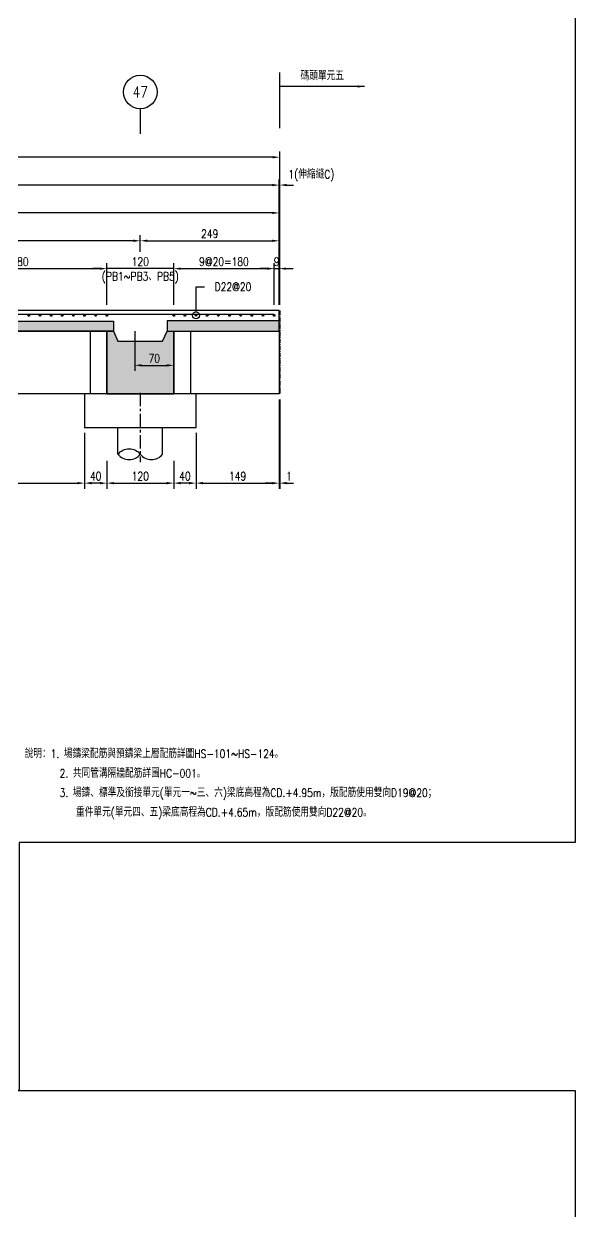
# Model space of a CAD drawing. Extents: x -791 to 13121, y -31587 to 2944.
# Drawn here: x 2956 to 3945, y -25079 to -22948 of the extents above; entities that cross this region are included whole.
import ezdxf
from ezdxf import colors
from ezdxf.entities.mleader import LeaderData, LeaderLine
from ezdxf.enums import TextEntityAlignment as Align
from ezdxf.math import Vec2, Vec3

# ---------------------------------------------------------------- set-up
doc = ezdxf.new("R2010")
doc.units = 0
doc.header["$LTSCALE"] = 0.05
doc.linetypes.add('CENTER', pattern=[50.8, 31.75, -6.35, 6.35, -6.35])
doc.layers.get('0').update_dxf_attribs({"linetype": 'CONTINUOUS'})
doc.layers.get('Defpoints').update_dxf_attribs({"linetype": 'CONTINUOUS'})
for name, color, linetype in [('HB_0', 7, 'CONTINUOUS'), ('HB_DIM', 1, 'CONTINUOUS'), ('HB_ReBar', 3, 'CONTINUOUS'), ('HB_SYMBOLS', 7, 'CONTINUOUS'), ('底圖', 7, 'CONTINUOUS'), ('預鑄梁', 4, 'CONTINUOUS'), ('預鑄版_HATCH', 253, 'CONTINUOUS')]:
    doc.layers.add(name, color=color, linetype=linetype)
doc.styles.get("Standard").update_dxf_attribs({"font": 'ROMANS.shx', "width": 0.8, "bigfont": 'lchinap.shx'})
doc.dimstyles.new('50cm', dxfattribs={"dimscale": 5, "dimtxt": 3, "dimasz": 2.5, "dimexe": 2, "dimexo": 2, "dimgap": 1, "dimtad": 1, "dimdsep": 46, "dimtxsty": 'Standard', "dimcen": 0, "dimclrt": 2, "dimadec": 0, "dimazin": 0, "dimtfac": 1, "dimtix": 1, "dimtmove": 2, "dimatfit": 3, "dimfxl": 0, "dimtolj": 1, "dimtzin": 0, "dimarcsym": 0})

# ---------------------------------------------------------------- blocks, each defined once
blk = doc.blocks.new('說明')
at = {"layer": 'HB_0', "color": 2, "width": 0.8}
for s, p in [('說明：1. 場鑄梁配筋與預鑄梁上層配筋詳圖HS-101~HS-124。', (-838, 159.1)), ('2. 共同管溝隔牆配筋詳圖HC-001。', (-775.1, 124.1))]:
    blk.add_text(s, height=15, dxfattribs=at).set_placement(p, align=Align.MIDDLE_LEFT)
at = {"layer": 'HB_0', "color": 2, "linetype": 'Continuous', "width": 0.8}
for s, p in [('3. 場鑄、標準及銜接單元(單元一~三、六)梁底高程為CD.+4.95m，版配筋使用雙向D19@20；', (-775.1, 89.1)), ('重件單元(單元四、五)梁底高程為CD.+4.65m，版配筋使用雙向D22@20。', (-745.8, 54.1))]:
    blk.add_text(s, height=15, dxfattribs=at).set_placement(p, align=Align.MIDDLE_LEFT)
blk = doc.blocks.new('gr_t')
at = {"layer": 'HB_SYMBOLS', "color": 4, "linetype": 'Continuous'}
blk.add_line((0, -6), (0, -15), dxfattribs=at)
blk.add_circle((0, 0), 6, dxfattribs=at)
at = {"layer": 'HB_SYMBOLS', "color": 4, "linetype": 'Continuous', "width": 0.8}
blk.add_attdef('A', text='', height=4.5, dxfattribs=at).set_placement((0, 0), align=Align.MIDDLE)
blk = doc.blocks.new('*D2261')
at = {"layer": 'Defpoints', "color": 0}
for p in [(1999, 375), (1999, 150), (2000, 150)]:
    blk.add_point(p, dxfattribs=at)
at = {"layer": 'HB_DIM', "color": 0, "lineweight": -2}
for p, q in [((1999, 160), (1999, 385)), ((2000, 160), (2000, 385)), ((1986.5, 375), (1974, 375)), ((2000, 375), (1999, 375)), ((2012.5, 375), (2025, 375))]:
    blk.add_line(p, q, dxfattribs=at)
at = {"layer": 'HB_DIM', "color": 0}
for points in [[(1986.5, 377.1), (1986.5, 372.9), (1999, 375)], [(2012.5, 377.1), (2012.5, 372.9), (2000, 375)]]:
    blk.add_solid(points, dxfattribs=at)
at = {"layer": 'HB_DIM', "color": 2, "insert": (2056.9, 391.9), "char_height": 15, "attachment_point": 5}
blk.add_mtext('\\A1;1(伸縮縫C)', dxfattribs=at)
blk = doc.blocks.new('*D2262')
at = {"layer": 'Defpoints', "color": 0}
for p in [(1690, 225), (1310, 150), (1690, 150)]:
    blk.add_point(p, dxfattribs=at)
at = {"layer": 'HB_DIM', "color": 0, "lineweight": -2}
for p, q in [((1310, 160), (1310, 235)), ((1690, 160), (1690, 235)), ((1322.5, 225), (1677.5, 225))]:
    blk.add_line(p, q, dxfattribs=at)
at = {"layer": 'HB_DIM', "color": 0}
for points in [[(1322.5, 227.1), (1322.5, 222.9), (1310, 225)], [(1677.5, 227.1), (1677.5, 222.9), (1690, 225)]]:
    blk.add_solid(points, dxfattribs=at)
at = {"layer": 'HB_DIM', "color": 2, "insert": (1500, 237.5), "char_height": 15, "attachment_point": 5}
blk.add_mtext('\\A1;19@20=380', dxfattribs=at)
blk = doc.blocks.new('ReBarPoint')
at = {"layer": 'HB_0'}
h = blk.add_hatch(color=0, dxfattribs=at)
h.dxf.hatch_style = 1
edge = h.paths.add_edge_path()
edge.add_arc((0, 0), 1.5, 0, 360)
at = {"layer": 'HB_ReBar', "color": 0}
blk.add_circle((0, 0), 1.5, dxfattribs=at)
blk = doc.blocks.new('預鑄樁帽2x2')
at = {"layer": 'HB_0'}
blk.add_lwpolyline([(-100, 0), (100, 0), (100, 60), (-100, 60)], close=True, dxfattribs=at)
blk = doc.blocks.new('PS57')
at = {"layer": '預鑄版_HATCH', "linetype": 'Continuous'}
h = blk.add_hatch(color=256, dxfattribs=at)
h.dxf.hatch_style = 2
h.paths.add_polyline_path([(0, 18), (404, 18), (404, 0), (0, 0)])
at = {"layer": 'HB_0', "color": 7, "linetype": 'Continuous'}
blk.add_lwpolyline([(0, 18), (404, 18), (404, 0), (0, 0)], close=True, dxfattribs=at)
blk = doc.blocks.new('*D2233')
at = {"layer": 'Defpoints', "color": 0}
for p in [(1990, 225), (1810, 150), (1990, 150)]:
    blk.add_point(p, dxfattribs=at)
at = {"layer": 'HB_DIM', "color": 0, "lineweight": -2}
for p, q in [((1810, 160), (1810, 235)), ((1990, 160), (1990, 235)), ((1822.5, 225), (1977.5, 225))]:
    blk.add_line(p, q, dxfattribs=at)
at = {"layer": 'HB_DIM', "color": 0}
for points in [[(1822.5, 227.1), (1822.5, 222.9), (1810, 225)], [(1977.5, 227.1), (1977.5, 222.9), (1990, 225)]]:
    blk.add_solid(points, dxfattribs=at)
at = {"layer": 'HB_DIM', "color": 2, "insert": (1900, 237.5), "char_height": 15, "attachment_point": 5}
blk.add_mtext('\\A1;9@20=180', dxfattribs=at)
blk = doc.blocks.new('*D2234')
at = {"layer": 'Defpoints', "color": 0}
for p in [(1999, 225), (1990, 150), (1999, 150)]:
    blk.add_point(p, dxfattribs=at)
at = {"layer": 'HB_DIM', "color": 0, "lineweight": -2}
for p, q in [((1990, 160), (1990, 235)), ((1999, 160), (1999, 235)), ((1977.5, 225), (1965, 225)), ((1990, 225), (1999, 225)), ((2011.5, 225), (2024, 225))]:
    blk.add_line(p, q, dxfattribs=at)
at = {"layer": 'HB_DIM', "color": 0}
for points in [[(1977.5, 227.1), (1977.5, 222.9), (1990, 225)], [(2011.5, 227.1), (2011.5, 222.9), (1999, 225)]]:
    blk.add_solid(points, dxfattribs=at)
at = {"layer": 'HB_DIM', "color": 2, "insert": (1994.5, 237.5), "char_height": 15, "attachment_point": 5}
blk.add_mtext('\\A1;9', dxfattribs=at)
blk = doc.blocks.new('*D2235')
at = {"layer": 'Defpoints', "color": 0}
for p in [(1740, 123), (1810, 113), (1810, 51.4)]:
    blk.add_point(p, dxfattribs=at)
at = {"layer": 'HB_DIM', "color": 0, "lineweight": -2}
for p, q in [((1740, 113), (1740, 41.4)), ((1810, 103), (1810, 41.4)), ((1752.5, 51.4), (1797.5, 51.4))]:
    blk.add_line(p, q, dxfattribs=at)
at = {"layer": 'HB_DIM', "color": 0}
for points in [[(1752.5, 53.5), (1752.5, 49.3), (1740, 51.4)], [(1797.5, 53.5), (1797.5, 49.3), (1810, 51.4)]]:
    blk.add_solid(points, dxfattribs=at)
at = {"layer": 'HB_DIM', "color": 2, "insert": (1775, 63.9), "char_height": 15, "attachment_point": 5}
blk.add_mtext('\\A1;70', dxfattribs=at)
blk = doc.blocks.new('*D2238')
at = {"layer": 'Defpoints', "color": 0}
for p in [(1350, -60), (1650, -60), (1650, -160)]:
    blk.add_point(p, dxfattribs=at)
at = {"layer": 'HB_DIM', "color": 0, "lineweight": -2}
for p, q in [((1350, -70), (1350, -170)), ((1650, -70), (1650, -170)), ((1362.5, -160), (1637.5, -160))]:
    blk.add_line(p, q, dxfattribs=at)
at = {"layer": 'HB_DIM', "color": 0}
for points in [[(1362.5, -157.9), (1362.5, -162.1), (1350, -160)], [(1637.5, -157.9), (1637.5, -162.1), (1650, -160)]]:
    blk.add_solid(points, dxfattribs=at)
at = {"layer": 'HB_DIM', "color": 2, "insert": (1500, -147.5), "char_height": 15, "attachment_point": 5}
blk.add_mtext('\\A1;300', dxfattribs=at)
blk = doc.blocks.new('*D2239')
at = {"layer": 'Defpoints', "color": 0}
for p in [(1999, 0), (1850, -60), (1999, -160)]:
    blk.add_point(p, dxfattribs=at)
at = {"layer": 'HB_DIM', "color": 0, "lineweight": -2}
for p, q in [((1999, -10), (1999, -170)), ((1850, -70), (1850, -170)), ((1862.5, -160), (1986.5, -160))]:
    blk.add_line(p, q, dxfattribs=at)
at = {"layer": 'HB_DIM', "color": 0}
for points in [[(1862.5, -157.9), (1862.5, -162.1), (1850, -160)], [(1986.5, -157.9), (1986.5, -162.1), (1999, -160)]]:
    blk.add_solid(points, dxfattribs=at)
at = {"layer": 'HB_DIM', "color": 2, "insert": (1924.5, -147.5), "char_height": 15, "attachment_point": 5}
blk.add_mtext('\\A1;149', dxfattribs=at)
blk = doc.blocks.new('*D2241')
at = {"layer": 'Defpoints', "color": 0}
for p in [(1999, 0), (2000, 0), (2000, -160)]:
    blk.add_point(p, dxfattribs=at)
at = {"layer": 'HB_DIM', "color": 0, "lineweight": -2}
for p, q in [((1999, -10), (1999, -170)), ((2000, -10), (2000, -170)), ((1986.5, -160), (1974, -160)), ((1999, -160), (2000, -160)), ((2012.5, -160), (2025, -160))]:
    blk.add_line(p, q, dxfattribs=at)
at = {"layer": 'HB_DIM', "color": 0}
for points in [[(1986.5, -157.9), (1986.5, -162.1), (1999, -160)], [(2012.5, -157.9), (2012.5, -162.1), (2000, -160)]]:
    blk.add_solid(points, dxfattribs=at)
at = {"layer": 'HB_DIM', "color": 2, "insert": (2016.6, -147.5), "char_height": 15, "attachment_point": 5}
blk.add_mtext('\\A1;1', dxfattribs=at)
blk = doc.blocks.new('PS7a')
at = {"layer": '預鑄版_HATCH', "linetype": 'Continuous'}
h = blk.add_hatch(color=256, dxfattribs=at)
h.dxf.hatch_style = 2
h.paths.add_polyline_path([(23601.6, 1829.4), (23802.6, 1829.4), (23802.6, 1811.4), (23601.6, 1811.4)])
at = {"layer": 'HB_0', "color": 7, "linetype": 'Continuous'}
blk.add_lwpolyline([(23601.6, 1829.4), (23802.6, 1829.4), (23802.6, 1811.4), (23601.6, 1811.4)], close=True, dxfattribs=at)
blk = doc.blocks.new('*D2244')
at = {"layer": 'Defpoints', "color": 0}
for p in [(0, 425), (0, 425), (2000, 375.1)]:
    blk.add_point(p, dxfattribs=at)
at = {"layer": 'HB_DIM', "color": 0, "lineweight": -2}
for p, q in [((2000, 385.1), (2000, 435)), ((1987.5, 425), (12.5, 425))]:
    blk.add_line(p, q, dxfattribs=at)
at = {"layer": 'HB_DIM', "color": 0}
for points in [[(12.5, 427.1), (12.5, 422.9), (0, 425)], [(1987.5, 427.1), (1987.5, 422.9), (2000, 425)]]:
    blk.add_solid(points, dxfattribs=at)
at = {"layer": 'HB_DIM', "color": 2, "insert": (1000, 437.5), "char_height": 15, "attachment_point": 5}
blk.add_mtext('\\A1;4500', dxfattribs=at)
blk = doc.blocks.new('*D2245')
at = {"layer": 'Defpoints', "color": 0}
for p in [(0, 375), (0, 375), (1999, 275.1)]:
    blk.add_point(p, dxfattribs=at)
at = {"layer": 'HB_DIM', "color": 0, "lineweight": -2}
for p, q in [((1999, 285.1), (1999, 385)), ((1986.5, 375), (12.5, 375))]:
    blk.add_line(p, q, dxfattribs=at)
at = {"layer": 'HB_DIM', "color": 0}
for points in [[(12.5, 377.1), (12.5, 372.9), (0, 375)], [(1986.5, 377.1), (1986.5, 372.9), (1999, 375)]]:
    blk.add_solid(points, dxfattribs=at)
at = {"layer": 'HB_DIM', "color": 2, "insert": (999.5, 387.5), "char_height": 15, "attachment_point": 5}
blk.add_mtext('\\A1;4499', dxfattribs=at)
blk = doc.blocks.new('_DotBlank')
at = {"color": 0, "linetype": 'ByBlock', "lineweight": -2}
blk.add_line((-0.5, 0), (-1, 0), dxfattribs=at)
blk.add_circle((0, 0), 0.5, dxfattribs=at)
blk = doc.blocks.new('PB2')
at = {"layer": 'HB_0'}
h = blk.add_hatch(color=253, dxfattribs=at)
h.dxf.hatch_style = 1
h.paths.add_polyline_path([(0, 0), (0, 113), (12, 113), (20, 95), (100, 95), (108, 113), (120, 113), (120, 0)])
at = {"layer": '預鑄梁'}
blk.add_lwpolyline([(0, 0), (0, 113), (12, 113), (20, 95), (100, 95), (108, 113), (120, 113), (120, 0), (0, 0)], dxfattribs=at)
blk = doc.blocks.new('*D2246')
at = {"layer": 'Defpoints', "color": 0}
for p in [(0, 325), (0, 275), (1999, 150)]:
    blk.add_point(p, dxfattribs=at)
at = {"layer": 'HB_DIM', "color": 0, "lineweight": -2}
for p, q in [((1986.5, 325), (12.5, 325)), ((1999, 160), (1999, 335))]:
    blk.add_line(p, q, dxfattribs=at)
at = {"layer": 'HB_DIM', "color": 0}
for points in [[(12.5, 327.1), (12.5, 322.9), (0, 325)], [(1986.5, 327.1), (1986.5, 322.9), (1999, 325)]]:
    blk.add_solid(points, dxfattribs=at)
at = {"layer": 'HB_DIM', "color": 2, "insert": (999.5, 337.5), "char_height": 15, "attachment_point": 5}
blk.add_mtext('\\A1;2799', dxfattribs=at)
blk = doc.blocks.new('*D2247')
at = {"layer": 'Defpoints', "color": 0}
for p in [(1999, 275), (1750, 245), (1999, 245)]:
    blk.add_point(p, dxfattribs=at)
at = {"layer": 'HB_DIM', "color": 0, "lineweight": -2}
for p, q in [((1750, 255), (1750, 285)), ((1999, 255), (1999, 285)), ((1762.5, 275), (1986.5, 275))]:
    blk.add_line(p, q, dxfattribs=at)
at = {"layer": 'HB_DIM', "color": 0}
for points in [[(1762.5, 277.1), (1762.5, 272.9), (1750, 275)], [(1986.5, 277.1), (1986.5, 272.9), (1999, 275)]]:
    blk.add_solid(points, dxfattribs=at)
at = {"layer": 'HB_DIM', "color": 2, "insert": (1874.5, 287.5), "char_height": 15, "attachment_point": 5}
blk.add_mtext('\\A1;249', dxfattribs=at)
blk = doc.blocks.new('*D2248')
at = {"layer": 'Defpoints', "color": 0}
for p in [(1250, 275), (1250, 245), (1750, 245)]:
    blk.add_point(p, dxfattribs=at)
at = {"layer": 'HB_DIM', "color": 0, "lineweight": -2}
for p, q in [((1250, 255), (1250, 285)), ((1750, 255), (1750, 285)), ((1737.5, 275), (1262.5, 275))]:
    blk.add_line(p, q, dxfattribs=at)
at = {"layer": 'HB_DIM', "color": 0}
for points in [[(1262.5, 277.1), (1262.5, 272.9), (1250, 275)], [(1737.5, 277.1), (1737.5, 272.9), (1750, 275)]]:
    blk.add_solid(points, dxfattribs=at)
at = {"layer": 'HB_DIM', "color": 2, "insert": (1500, 287.5), "char_height": 15, "attachment_point": 5}
blk.add_mtext('\\A1;500', dxfattribs=at)
blk = doc.blocks.new('*D2255')
at = {"layer": 'Defpoints', "color": 0}
for p in [(1690, 225), (1690, 150), (1810, 150)]:
    blk.add_point(p, dxfattribs=at)
at = {"layer": 'HB_DIM', "color": 0, "lineweight": -2}
for p, q in [((1690, 160), (1690, 235)), ((1810, 160), (1810, 235)), ((1677.5, 225), (1665, 225)), ((1810, 225), (1690, 225)), ((1822.5, 225), (1835, 225))]:
    blk.add_line(p, q, dxfattribs=at)
at = {"layer": 'HB_DIM', "color": 0}
for points in [[(1677.5, 227.1), (1677.5, 222.9), (1690, 225)], [(1822.5, 227.1), (1822.5, 222.9), (1810, 225)]]:
    blk.add_solid(points, dxfattribs=at)
at = {"layer": 'HB_DIM', "color": 2, "char_height": 15, "attachment_point": 5}
for s, insert in [('\\A1;120', (1750, 237.5)), ('\\A1;(PB1~PB3、PB5)', (1750, 208.6))]:
    blk.add_mtext(s, dxfattribs=dict(at, insert=insert))
blk = doc.blocks.new('80cm直樁')
at = {"layer": 'HB_0', "linetype": 'Continuous'}
for p, q in [((-40, -48.1), (-40, 0)), ((40, -48.1), (40, 0))]:
    blk.add_line(p, q, dxfattribs=at)
for points in [[(-40, -48.1, -0.48), (0, -48.1, 0.48), (40, -48.1, 0.48)], [(-40, -48.1, 0.48), (0, -48.1, 0.48)]]:
    blk.add_lwpolyline(points, format="xyb", dxfattribs=at)
at = {"layer": 'HB_DIM', "color": 1, "linetype": 'CENTER', "ltscale": 15}
blk.add_line((0, 62.2), (0, -62.2), dxfattribs=at)
blk = doc.blocks.new('*D2268')
at = {"layer": 'Defpoints', "color": 0}
for p in [(1690, -110), (1810, -110), (1810, -160)]:
    blk.add_point(p, dxfattribs=at)
at = {"layer": 'HB_DIM', "color": 0, "lineweight": -2}
for p, q in [((1690, -120), (1690, -170)), ((1810, -120), (1810, -170)), ((1702.5, -160), (1797.5, -160))]:
    blk.add_line(p, q, dxfattribs=at)
at = {"layer": 'HB_DIM', "color": 0}
for points in [[(1702.5, -157.9), (1702.5, -162.1), (1690, -160)], [(1797.5, -157.9), (1797.5, -162.1), (1810, -160)]]:
    blk.add_solid(points, dxfattribs=at)
at = {"layer": 'HB_DIM', "color": 2, "insert": (1750, -147.5), "char_height": 15, "attachment_point": 5}
blk.add_mtext('\\A1;120', dxfattribs=at)
blk = doc.blocks.new('*D2269')
at = {"layer": 'Defpoints', "color": 0}
for p in [(1850, -60), (1810, -110), (1810, -160)]:
    blk.add_point(p, dxfattribs=at)
at = {"layer": 'HB_DIM', "color": 0, "lineweight": -2}
for p, q in [((1850, -70), (1850, -170)), ((1810, -120), (1810, -170)), ((1837.5, -160), (1822.5, -160))]:
    blk.add_line(p, q, dxfattribs=at)
at = {"layer": 'HB_DIM', "color": 0}
for points in [[(1822.5, -157.9), (1822.5, -162.1), (1810, -160)], [(1837.5, -157.9), (1837.5, -162.1), (1850, -160)]]:
    blk.add_solid(points, dxfattribs=at)
at = {"layer": 'HB_DIM', "color": 2, "insert": (1830, -147.5), "char_height": 15, "attachment_point": 5}
blk.add_mtext('\\A1;40', dxfattribs=at)
blk = doc.blocks.new('*D2270')
at = {"layer": 'Defpoints', "color": 0}
for p in [(1650, -60), (1690, -110), (1650, -160)]:
    blk.add_point(p, dxfattribs=at)
at = {"layer": 'HB_DIM', "color": 0, "lineweight": -2}
for p, q in [((1650, -70), (1650, -170)), ((1690, -120), (1690, -170)), ((1677.5, -160), (1662.5, -160))]:
    blk.add_line(p, q, dxfattribs=at)
at = {"layer": 'HB_DIM', "color": 0}
for points in [[(1662.5, -157.9), (1662.5, -162.1), (1650, -160)], [(1677.5, -157.9), (1677.5, -162.1), (1690, -160)]]:
    blk.add_solid(points, dxfattribs=at)
at = {"layer": 'HB_DIM', "color": 2, "insert": (1670, -147.5), "char_height": 15, "attachment_point": 5}
blk.add_mtext('\\A1;40', dxfattribs=at)
blk = doc.blocks.new('斷面圖P右')
at = {"layer": 'HB_0', "color": 1, "linetype": 'CENTER', "ltscale": 5}
blk.add_line((2000, 150), (2000, 0), dxfattribs=at)
at = {"layer": 'HB_0', "color": 252}
for p, q in [((1660, 113), (1660, 0)), ((1840, 113), (1840, 0))]:
    blk.add_line(p, q, dxfattribs=at)
at = {"layer": 'HB_0', "color": 4}
blk.add_lwpolyline([(0, 113), (190, 113), (190, -155), (310, -155), (310, -42), (690, -42), (690, -155), (810, -155), (810, 113), (1190, 113), (1190, 0), (1310, 0), (1310, 113), (1690, 113), (1690, 0), (1810, 0), (1810, 113), (1999, 113), (1999, 150), (0, 150)], dxfattribs=at)
at = {"layer": 'HB_0'}
blk.add_lwpolyline([(1999, 113), (1999, 0), (810, 0)], dxfattribs=at)
at = {"layer": 'HB_DIM'}
blk.add_line((2000, 476.993), (2000, 576.993), dxfattribs=at)
at = {"layer": 'HB_ReBar'}
blk.add_lwpolyline([(1990, 142.5), (702.5, 142.5)], dxfattribs=at)
at = {"layer": 'HB_0'}
for name, p in [('PS57', (1298, 113)), ('PB2', (1690, 0)), ('預鑄樁帽2x2', (1750, -60)), ('80cm直樁', (1750, -60))]:
    blk.add_blockref(name, p, dxfattribs=at)
at = {"layer": 'HB_0', "xscale": -1}
blk.add_blockref('PS7a', (25600.607, -1698.38), dxfattribs=at)
at = {"layer": 'HB_ReBar'}
for p in [(1550, 141), (1570, 141), (1590, 141), (1610, 141), (1630, 141), (1650, 141), (1670, 141), (1690, 141), (1810, 141), (1830, 141), (1850, 141), (1870, 141), (1890, 141), (1910, 141), (1930, 141), (1950, 141), (1970, 141), (1990, 141)]:
    blk.add_blockref('ReBarPoint', p, dxfattribs=at)
at = {"layer": '底圖'}
ref = blk.add_blockref('gr_t', (1750, 542.059), dxfattribs=dict(at, xscale=5, yscale=5, zscale=5))
ref.add_attrib('A', '47', dxfattribs={"layer": 'HB_SYMBOLS', "color": 4, "linetype": 'Continuous', "height": 20, "width": 0.8}).set_placement((1750, 542.059), align=Align.MIDDLE)
at = {"layer": 'HB_DIM', "color": 2, "insert": (2115.317, 578.401), "char_height": 15, "attachment_point": 3}
blk.add_mtext('碼頭單元五', dxfattribs=at)
at = {"layer": 'HB_DIM'}
for base, p1, p2, text, picture, middle in [((0, 425), (2000, 375.108), (0, 425), '4500', '*D2244', (1000, 437.5)), ((0, 375), (1999, 275.108), (0, 375), '4499', '*D2245', (999.5, 387.5)), ((1690, 225), (1310, 150), (1690, 150), '19@20=<>', '*D2262', (1500, 237.5)), ((1990, 225), (1810, 150), (1990, 150), '9@20=<>', '*D2233', (1900, 237.5))]:
    dim = blk.add_linear_dim(base=base, p1=p1, p2=p2, text=text, dimstyle='50cm', dxfattribs=at)
    dim.commit()
    dim.dimension.update_dxf_attribs({"geometry": picture, "text_midpoint": middle})
dim = blk.add_linear_dim(base=(1999, 375), p1=(2000, 150), p2=(1999, 150), text='<>(伸縮縫C)', dimstyle='50cm', dxfattribs=at)
dim.commit()
dim.dimension.update_dxf_attribs({"geometry": '*D2261', "text_midpoint": (2056.852, 391.875), "dimtype": 160})
dim = blk.add_linear_dim(base=(0, 325), p1=(1999, 150), p2=(0, 275), angle=180, text='2799', dimstyle='50cm', override={"dimse2": 1}, dxfattribs=at)
dim.commit()
dim.dimension.update_dxf_attribs({"geometry": '*D2246', "text_midpoint": (999.5, 337.5)})
for base, p1, p2, picture, middle in [((1250, 275), (1750, 245), (1250, 245), '*D2248', (1500, 287.5)), ((1999, 275), (1750, 245), (1999, 245), '*D2247', (1874.5, 287.5)), ((1999, 225), (1990, 150), (1999, 150), '*D2234', (1994.5, 237.5)), ((1810, 51.408), (1740, 123), (1810, 113), '*D2235', (1775, 63.908)), ((1999, -160), (1850, -60), (1999, 0), '*D2239', (1924.5, -147.5)), ((1650, -160), (1350, -60), (1650, -60), '*D2238', (1500, -147.5)), ((1650, -160), (1690, -110), (1650, -60), '*D2270', (1670, -147.5)), ((1810, -160), (1850, -60), (1810, -110), '*D2269', (1830, -147.5)), ((1810, -160), (1690, -110), (1810, -110), '*D2268', (1750, -147.5))]:
    dim = blk.add_linear_dim(base=base, p1=p1, p2=p2, dimstyle='50cm', dxfattribs=at)
    dim.commit()
    dim.dimension.update_dxf_attribs({"geometry": picture, "text_midpoint": middle})
dim = blk.add_linear_dim(base=(1690, 225), p1=(1810, 150), p2=(1690, 150), angle=180, text='<>\\X(PB1~PB3、PB5)', dimstyle='50cm', dxfattribs=at)
dim.commit()
dim.dimension.update_dxf_attribs({"geometry": '*D2255', "text_midpoint": (1750, 225)})
dim = blk.add_linear_dim(base=(2000, -160), p1=(1999, 0), p2=(2000, 0), dimstyle='50cm', dxfattribs=at)
dim.commit()
dim.dimension.update_dxf_attribs({"geometry": '*D2241', "text_midpoint": (2016.557, -147.5), "dimtype": 160})
blk.add_leader([(2152.263, 551.993), (2000, 551.993)], dimstyle='50cm', dxfattribs=at)
ml = blk.add_multileader_mtext('Standard', dxfattribs=at)
ml.set_content('D22@20', color=2)
ml.set_leader_properties(color=1)
ml.set_arrow_properties(name='DOTBLANK')
ml.build(insert=Vec2(0, 0))
ml.multileader.update_dxf_attribs({"dogleg_length": 3, "arrow_head_size": 12.5, "scale": 5})
ctx = ml.context
ctx.base_point, ctx.scale, ctx.char_height, ctx.arrow_head_size, ctx.landing_gap_size, ctx.plane_origin = Vec3(1865, 192.393), 5, 15, 12.5, 15, Vec3(1850, 141)
ctx.text_align_type = 2
notes = []
notes.append((ctx, [(0, (1, 1, 0), (1850, 192.393), (1, 0), 15, [(0, [(1850, 141)], 0, [])])]))
ctx.mtext.insert, ctx.mtext.alignment, ctx.mtext.flow_direction = Vec3(1949.143, 199.893), 3, 5
for ctx, leaders in notes:
    for number, flags, end, landing, length, lines in leaders:
        leader = LeaderData()
        leader.index, (leader.has_last_leader_line, leader.has_dogleg_vector, leader.attachment_direction) = number, flags
        leader.last_leader_point, leader.dogleg_vector, leader.dogleg_length = Vec3(end), Vec3(landing), length
        for number, points, colour, breaks in lines:
            line = LeaderLine()
            line.index, line.vertices, line.color, line.breaks = number, Vec3.list(points), colors.encode_raw_color(colour), breaks
            leader.lines.append(line)
        ctx.leaders.append(leader)

msp = doc.modelspace()

# ---------------------------------------------------------------- linework, layer by layer
at = {"layer": 'Defpoints', "color": 217}
for points in [[(3945, -24417.5), (2947.5, -24417.5), (2947.5, -24862.5), (0, -24862.5), (0, -22100), (3945, -22100)], [(3945, -27180), (2947.5, -27180), (2947.5, -27625), (0, -27625), (0, -24862.5), (3945, -24862.5)]]:
    msp.add_lwpolyline(points, close=True, dxfattribs=at)

# ---------------------------------------------------------------- block references
at = {"layer": 'HB_0', "color": 4}
msp.add_blockref('斷面圖P右', (1415, -23612.5), dxfattribs=at)
at = {"layer": 'HB_0'}
msp.add_blockref('說明', (3795.455, -24417.5), dxfattribs=at)

doc.saveas('drawing.dxf')
